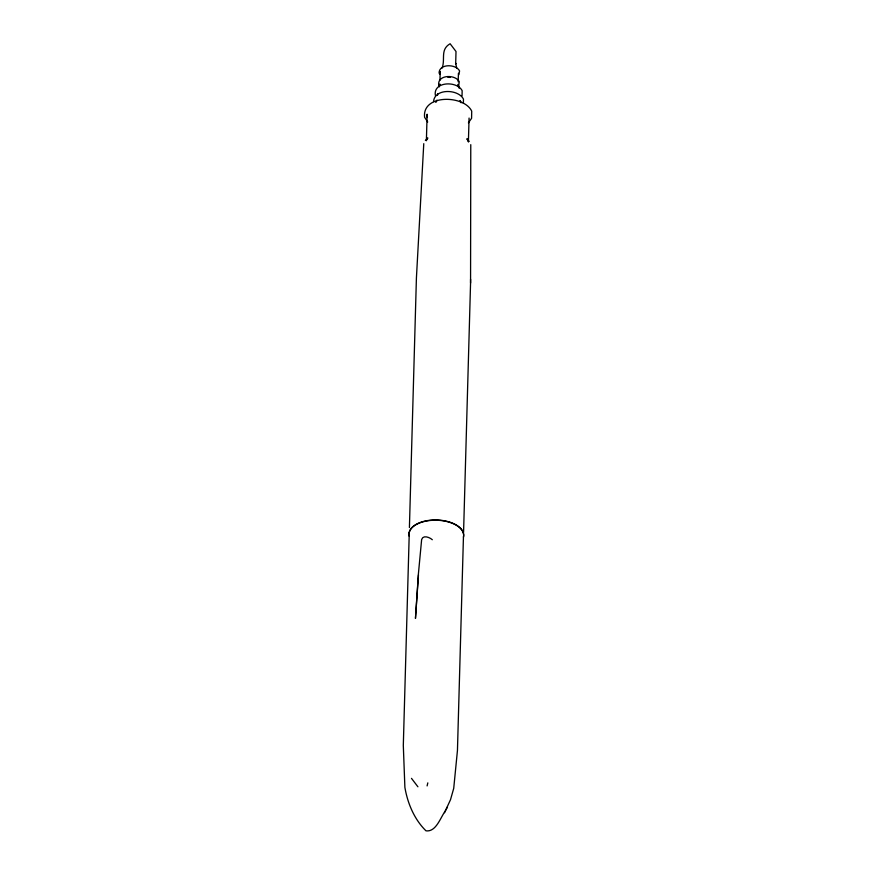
<?xml version="1.0" encoding="UTF-8"?>
<svg xmlns="http://www.w3.org/2000/svg" width="875" height="875" viewBox="0 0 875 875"><rect width="100%" height="100%" fill="white"/><g stroke="black" fill="none" stroke-linecap="round" stroke-linejoin="round"><path stroke-width="1.31" d="M463.564 532.514L470.564 283.03L470.772 144.659M427.12 117.163L427.131 114.209L426.387 140.733M435.345 95.32C433.125 81.287 457.111 80.719 462.153 90.661L462.044 95.889M437.587 95.211L437.587 93.647M439.863 85.302L439.873 84.022L438.998 86.527M440.213 72.877L440.213 71.597L439.972 80.161M458.073 85.684L458.084 84.405L459.178 88.222M470.564 283.03L470.575 279.223M409.281 532.339L403.309 745.489L404.884 787.336C407.586 803.316 414.312 819.405 425.994 830.834C436.319 832.223 440.541 817.031 445.692 810.425M409.412 527.559L416.413 278.075L423.773 143.664M433.573 101.566C434.47 88.298 458.227 88.878 463.455 99.083L463.389 103.261M458.183 81.834L458.423 73.259M468.398 141.925L469.066 118.048M418.469 574.82L415.461 618.428L418.425 573.573L421.641 539.525C423.03 534.647 429.702 537.348 432.316 539.733M427.109 785.914L427.809 782.873M442.061 68.141C445.605 59.227 439.895 49.602 450.122 43.75L456.006 51.494L455.678 64.061L455.678 63.197L456.783 68.447M444.522 812.722L450.516 799.663L453.72 788.375L457.45 750.444L463.433 537.305A27.322 14.602 1.6 0 0 436.417 520.22A27.322 14.602 1.6 0 0 409.27 536.156M436.155 101.806L436.997 100.144L435.728 102.244M458.85 74.736L459.583 70.962C456.039 63.886 439.217 63.547 439.086 72.931L439.786 74.331M426.869 139.792L427.82 137.911L425.381 140.503M458.5 87.161L459.277 81.714C455.405 74.08 436.975 74.55 438.747 85.356L439.436 86.756M446.195 809.43L447.475 806.914M468.42 122.839L471.592 118.278L471.712 111.147C464.067 94.872 421.958 94.062 424.594 117.283L427.722 121.986M447.869 77.328L450.264 77.383M417.911 786.789L411.491 778.356M469.175 141.433L466.911 138.742L468.333 141.619M461.092 102.78L459.955 100.625L460.786 102.32M409.27 535.916A27.322 14.602 1.6 0 1 436.417 519.98A27.322 14.602 1.6 0 1 463.433 537.064"/></g></svg>
